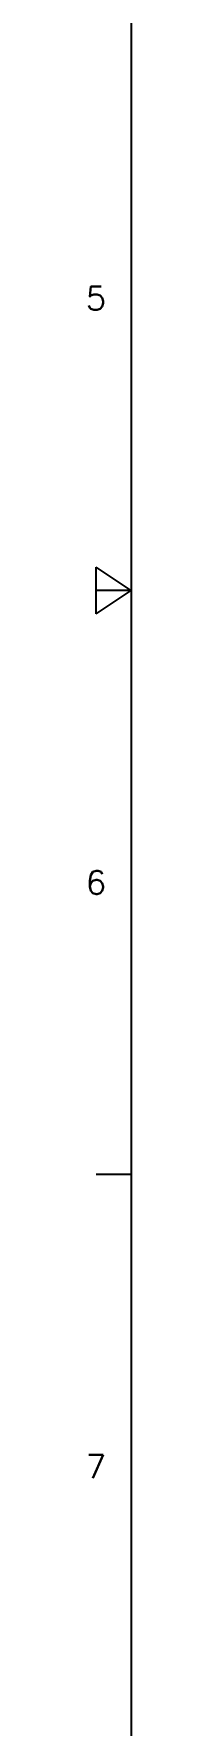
# Model space of a CAD drawing. Header units: millimetres. Extents: x -1493 to -686, y 1310 to 1867.
# Drawn here: x -1492.6 to -1489, y 1496.2 to 1641 of the extents above; entities that cross this region are included whole.
import ezdxf
from ezdxf.enums import TextEntityAlignment as Align

# ---------------------------------------------------------------- set-up
doc = ezdxf.new("R2010")
doc.units = ezdxf.units.MM
doc.layers.get('0').update_dxf_attribs({"linetype": 'CONTINUOUS'})
doc.styles.add('SIM', font='simplex')

msp = doc.modelspace()

# ---------------------------------------------------------------- linework, layer by layer
for p, q in [((-1489.03, 1863.38), (-1489.03, 1313.38)), ((-1492.03, 1591.38), (-1492.03, 1595.38)), ((-1489.03, 1593.38), (-1492.03, 1595.38)), ((-1492.03, 1591.38), (-1489.03, 1593.38)), ((-1489.03, 1593.38), (-1492.03, 1593.38)), ((-1489.03, 1543.38), (-1492.03, 1543.38))]:
    msp.add_line(p, q)

# ---------------------------------------------------------------- texts
at = {"style": 'SIM'}
for s, p in [('5', (-1492.03, 1618.38)), ('6', (-1492.03, 1568.38)), ('7', (-1492.03, 1518.38))]:
    msp.add_text(s, height=2, dxfattribs=at).set_placement(p, align=Align.MIDDLE)

doc.saveas('drawing.dxf')
